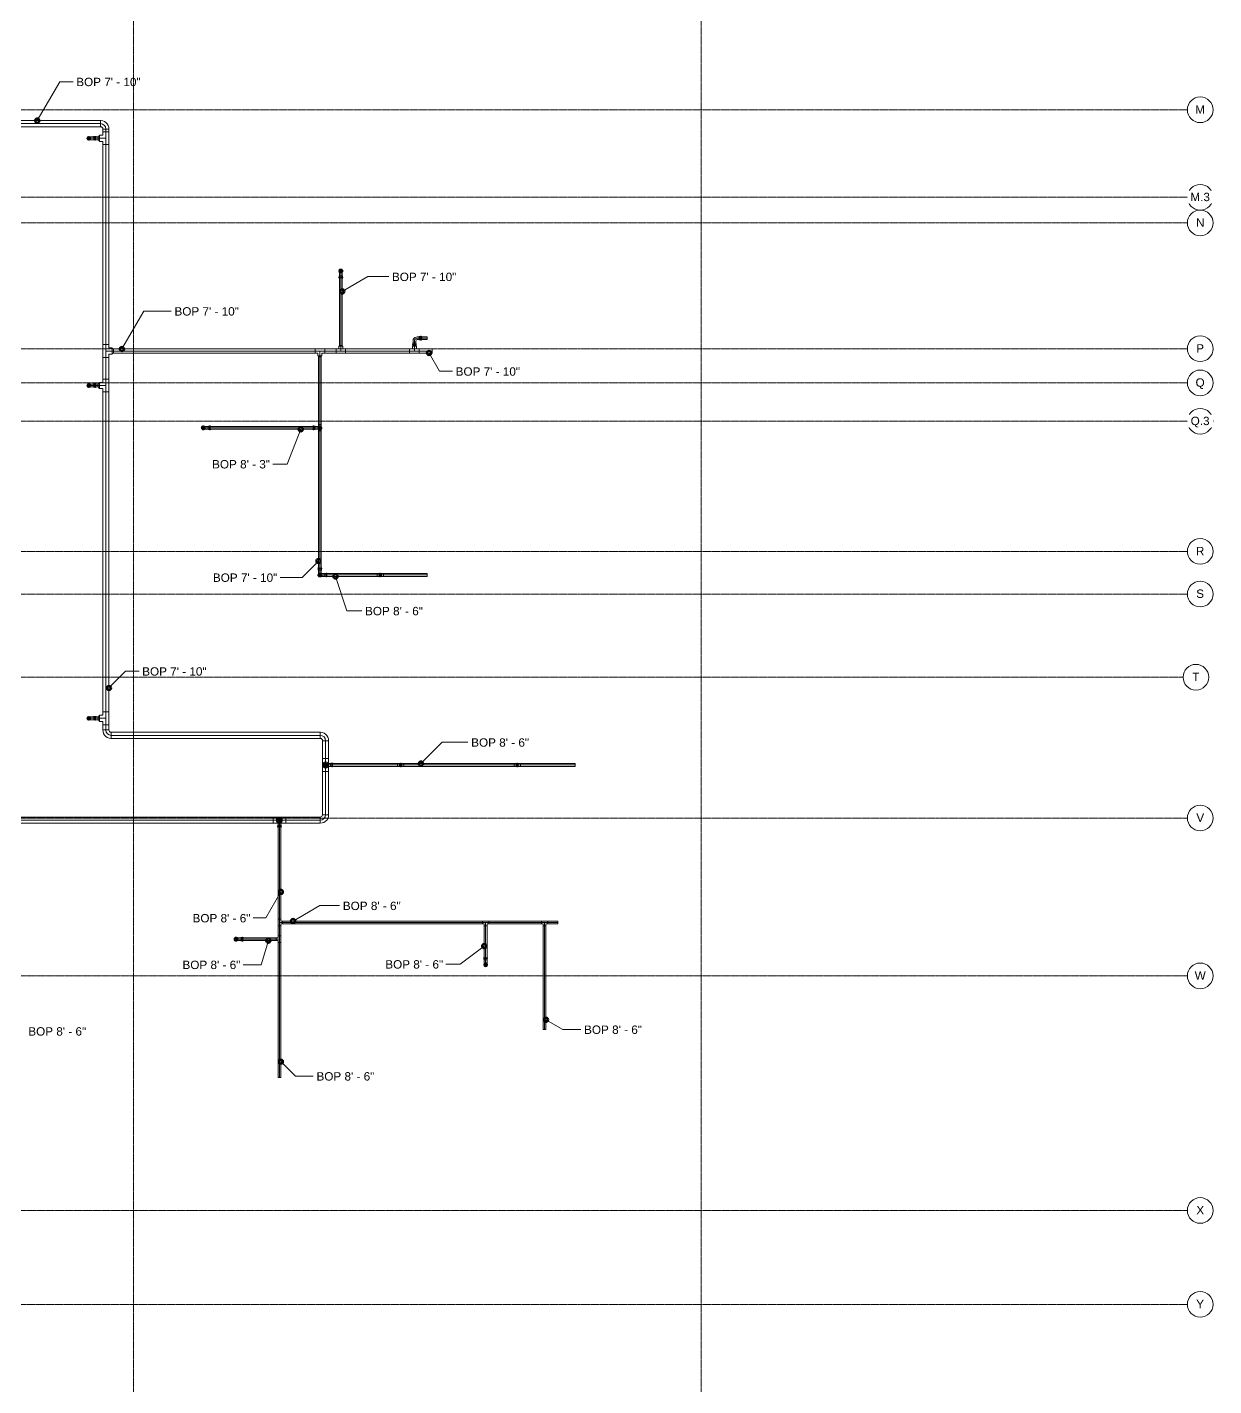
# Model space of a CAD drawing. Header units: inches. Extents: x -3679 to 241, y -496 to 1784.
# Drawn here: x -316 to 240, y 7 to 644 of the extents above; entities that cross this region are included whole.
import ezdxf

# ---------------------------------------------------------------- set-up
doc = ezdxf.new("R2010")
doc.units = ezdxf.units.IN
doc.header["$MEASUREMENT"] = 0
doc.linetypes.add('Grid Line', pattern=[0.875, 0.5, -0.125, 0.125, -0.125])
for name, color, linetype, lineweight in [('G-ANNO-DIMS', 251, 'Continuous', 9), ('P-PIPE', 1, 'Continuous', 9), ('P-PIPE-CNTR', 1, 'Continuous', 9), ('S-GRID', 8, 'Continuous', 9), ('S-GRID-IDEN', 8, 'Continuous', 13)]:
    doc.layers.add(name, color=color, linetype=linetype, lineweight=lineweight)
doc.styles.add('Arial', font='arial.ttf', dxfattribs={"height": 3.934132})

# ---------------------------------------------------------------- blocks, each defined once
blk = doc.blocks.new('Victaulic-VicPress316-Elbow 90-45deg Style P568_P571 - Standard-V1-FIFTH LEVEL')
at = {"layer": 'P-PIPE'}
for p, q in [((-2327.12, 161.86), (-2327.12, 161.86)), ((-2327.12, 161.86), (-2325.73, 161.86)), ((-2324.79, 162.52), (-2325.73, 162.52)), ((-2325.73, 161.86), (-2324.79, 161.86)), ((-2325.73, 161.21), (-2324.79, 161.21)), ((-2323.6, 162.52), (-2324.9, 162.52)), ((-2324.9, 161.86), (-2324.9, 161.86)), ((-2324.9, 161.86), (-2324.9, 161.86)), ((-2324.9, 161.21), (-2323.6, 161.21)), ((-2324.79, 162.52), (-2324.79, 161.86)), ((-2324.79, 161.86), (-2324.79, 162.52)), ((-2324.79, 161.86), (-2324.79, 161.21)), ((-2324.79, 161.21), (-2324.79, 161.86)), ((-2324.23, 162.63), (-2324.69, 162.63)), ((-2324.69, 161.1), (-2324.23, 161.1)), ((-2324.23, 161.86), (-2324.23, 161.86)), ((-2324.23, 161.86), (-2324.23, 161.86)), ((-2323.6, 162.63), (-2323.94, 162.63)), ((-2323.94, 161.86), (-2323.94, 161.86)), ((-2323.94, 161.86), (-2323.94, 161.86)), ((-2323.94, 161.1), (-2323.6, 161.1)), ((-2323.6, 161.86), (-2323.6, 161.86)), ((-2323.6, 161.86), (-2323.6, 161.86)), ((-2323.6, 161.86), (-2323.6, 161.86)), ((-2323.6, 161.86), (-2323.6, 161.86))]:
    blk.add_line(p, q, dxfattribs=at)
at = {"layer": 'P-PIPE', "flags": 128}
for points in [[(-2326.21, 161.86), (-2326.31, 162.26), (-2326.56, 162.58), (-2326.93, 162.76), (-2327.34, 162.75), (-2327.71, 162.56), (-2327.96, 162.24), (-2328.04, 161.86)], [(-2328.04, 161.86), (-2327.94, 161.47), (-2327.69, 161.15), (-2327.32, 160.97), (-2326.91, 160.98), (-2326.54, 161.17), (-2326.29, 161.49), (-2326.21, 161.86)], [(-2326.36, 161.86), (-2326.45, 162.23), (-2326.7, 162.51), (-2327.06, 162.63), (-2327.43, 162.57), (-2327.73, 162.34), (-2327.88, 162), (-2327.89, 161.86)], [(-2327.89, 161.86), (-2327.8, 161.5), (-2327.55, 161.22), (-2327.19, 161.1), (-2326.82, 161.16), (-2326.52, 161.39), (-2326.37, 161.73), (-2326.36, 161.86)], [(-2325.73, 162.52), (-2326.23, 162.52), (-2326.66, 162.52), (-2326.97, 162.52), (-2327.12, 162.52), (-2327.12, 162.52)], [(-2327.12, 161.21), (-2327.03, 161.21), (-2326.77, 161.21), (-2326.36, 161.21), (-2325.88, 161.21), (-2325.73, 161.21)], [(-2324.9, 162.52), (-2324.71, 162.63), (-2324.69, 162.63)], [(-2324.69, 161.1), (-2324.89, 161.19), (-2324.9, 161.21)], [(-2324.23, 162.63), (-2324.17, 162.75), (-2324.03, 162.76), (-2323.94, 162.65), (-2323.94, 162.63)], [(-2324.23, 162.63), (-2324.23, 162.54), (-2324.23, 162.29), (-2324.23, 161.93), (-2324.23, 161.86)], [(-2324.23, 161.86), (-2324.23, 162.23), (-2324.23, 162.51), (-2324.23, 162.63), (-2324.23, 162.63)], [(-2324.23, 161.1), (-2324.23, 161.19), (-2324.23, 161.44), (-2324.23, 161.8), (-2324.23, 161.86)], [(-2324.23, 161.86), (-2324.23, 161.5), (-2324.23, 161.22), (-2324.23, 161.1), (-2324.23, 161.1)], [(-2323.94, 161.1), (-2324.01, 160.98), (-2324.15, 160.97), (-2324.23, 161.08), (-2324.23, 161.1)], [(-2323.94, 162.63), (-2323.94, 162.54), (-2323.94, 162.29), (-2323.94, 161.93), (-2323.94, 161.86)], [(-2323.94, 161.86), (-2323.94, 162.23), (-2323.94, 162.51), (-2323.94, 162.63), (-2323.94, 162.63)], [(-2323.94, 161.1), (-2323.94, 161.19), (-2323.94, 161.44), (-2323.94, 161.8), (-2323.94, 161.86)], [(-2323.94, 161.86), (-2323.94, 161.5), (-2323.94, 161.22), (-2323.94, 161.1), (-2323.94, 161.1)]]:
    blk.add_lwpolyline(points, dxfattribs=at)
at = {"layer": 'P-PIPE'}
for radius, start, end in [(0.767, 0, 180), (0.767, 0, 180), (0.767, 0, 180), (0.767, 180, 360), (0.767, 180, 0), (0.767, 180, 0), (0.657, 360, 180), (0.657, 0, 180), (0.657, 90, 180), (0.658, 180, 0), (0.658, 180, 0), (0.657, 180, 270), (0.658, 0, 90), (0.658, 270, 0)]:
    blk.add_arc((-2327.12, 161.86), radius, start, end, dxfattribs=at)
blk = doc.blocks.new('Victaulic-VicPress316-Elbow 90-45deg Style P568_P571 - Standard-V2-FIFTH LEVEL')
at = {"layer": 'P-PIPE'}
for p, q in [((-1934.31, 162.63), (-1934.64, 162.63)), ((-1933.35, 162.52), (-1934.64, 162.52)), ((-1934.64, 161.86), (-1934.64, 161.86)), ((-1934.64, 161.86), (-1934.64, 161.86)), ((-1934.64, 161.86), (-1934.64, 161.86)), ((-1934.64, 161.86), (-1934.64, 161.86)), ((-1934.64, 161.21), (-1933.35, 161.21)), ((-1934.64, 161.1), (-1934.31, 161.1)), ((-1934.31, 161.86), (-1934.31, 161.86)), ((-1934.31, 161.86), (-1934.31, 161.86)), ((-1933.56, 162.63), (-1934.02, 162.63)), ((-1934.02, 161.86), (-1934.02, 161.86)), ((-1934.02, 161.86), (-1934.02, 161.86)), ((-1934.02, 161.1), (-1933.56, 161.1)), ((-1932.52, 162.52), (-1933.45, 162.52)), ((-1933.45, 162.52), (-1933.45, 161.86)), ((-1933.45, 161.86), (-1933.45, 162.52)), ((-1933.45, 161.86), (-1933.45, 161.21)), ((-1933.45, 161.21), (-1933.45, 161.86)), ((-1932.52, 161.86), (-1933.45, 161.86)), ((-1933.45, 161.21), (-1932.52, 161.21)), ((-1933.35, 161.86), (-1933.35, 161.86)), ((-1933.35, 161.86), (-1933.35, 161.86)), ((-1932.52, 161.86), (-1931.12, 161.86)), ((-1931.12, 161.86), (-1931.12, 161.86))]:
    blk.add_line(p, q, dxfattribs=at)
at = {"layer": 'P-PIPE', "flags": 128}
for points in [[(-1934.31, 162.63), (-1934.24, 162.75), (-1934.1, 162.76), (-1934.02, 162.65), (-1934.02, 162.63)], [(-1934.31, 162.63), (-1934.31, 162.54), (-1934.31, 162.29), (-1934.31, 161.93), (-1934.31, 161.86)], [(-1934.31, 161.86), (-1934.31, 162.23), (-1934.31, 162.51), (-1934.31, 162.63), (-1934.31, 162.63)], [(-1934.31, 161.1), (-1934.31, 161.19), (-1934.31, 161.44), (-1934.31, 161.8), (-1934.31, 161.86)], [(-1934.31, 161.86), (-1934.31, 161.5), (-1934.31, 161.22), (-1934.31, 161.1), (-1934.31, 161.1)], [(-1934.02, 161.1), (-1934.08, 160.98), (-1934.22, 160.97), (-1934.31, 161.08), (-1934.31, 161.1)], [(-1934.02, 162.63), (-1934.02, 162.54), (-1934.02, 162.29), (-1934.02, 161.93), (-1934.02, 161.86)], [(-1934.02, 161.86), (-1934.02, 162.23), (-1934.02, 162.51), (-1934.02, 162.63), (-1934.02, 162.63)], [(-1934.02, 161.1), (-1934.02, 161.19), (-1934.02, 161.44), (-1934.02, 161.8), (-1934.02, 161.86)], [(-1934.02, 161.86), (-1934.02, 161.5), (-1934.02, 161.22), (-1934.02, 161.1), (-1934.02, 161.1)], [(-1933.56, 162.63), (-1933.36, 162.54), (-1933.35, 162.52)], [(-1933.35, 161.21), (-1933.54, 161.1), (-1933.56, 161.1)], [(-1931.12, 162.52), (-1931.22, 162.52), (-1931.48, 162.52), (-1931.89, 162.52), (-1932.37, 162.52), (-1932.52, 162.52)], [(-1932.52, 161.21), (-1932.02, 161.21), (-1931.59, 161.21), (-1931.28, 161.21), (-1931.13, 161.21), (-1931.12, 161.21)], [(-1930.21, 161.86), (-1930.31, 162.26), (-1930.56, 162.58), (-1930.93, 162.76), (-1931.34, 162.75), (-1931.71, 162.56), (-1931.96, 162.24), (-1932.04, 161.86)], [(-1932.04, 161.86), (-1931.94, 161.47), (-1931.69, 161.15), (-1931.32, 160.97), (-1930.91, 160.98), (-1930.54, 161.17), (-1930.29, 161.49), (-1930.21, 161.86)], [(-1930.36, 161.86), (-1930.45, 162.23), (-1930.7, 162.51), (-1931.06, 162.63), (-1931.43, 162.57), (-1931.73, 162.34), (-1931.88, 162), (-1931.89, 161.86)], [(-1931.89, 161.86), (-1931.8, 161.5), (-1931.55, 161.22), (-1931.19, 161.1), (-1930.82, 161.16), (-1930.52, 161.39), (-1930.37, 161.73), (-1930.36, 161.86)]]:
    blk.add_lwpolyline(points, dxfattribs=at)
at = {"layer": 'P-PIPE'}
for radius, start, end in [(0.766, 0, 180), (0.766, 0, 180), (0.766, 0, 180), (0.766, 180, 0), (0.766, 180, 0), (0.766, 180, 0), (0.657, 0, 180), (0.657, 0, 180), (0.657, 90, 180), (0.658, 180, 0), (0.658, 180, 0), (0.657, 180, 270), (0.658, 0, 90), (0.658, 270, 0)]:
    blk.add_arc((-1931.12, 161.86), radius, start, end, dxfattribs=at)
blk = doc.blocks.new('Victaulic-VicPress316-Elbow 90-45deg Style P568_P571 - Standard-523083-FIFTH LEVEL')
at = {"layer": 'P-PIPE'}
for p, q in [((-3.18, 0.77), (-3.52, 0.77)), ((-3.52, 0.77), (-3.52, -0.77)), ((-3.52, -0.77), (-3.52, 0.77)), ((-2.22, 0.66), (-3.52, 0.66)), ((-3.52, -0.66), (-3.52, 0.66)), ((-3.52, 0.66), (-3.52, -0.66)), ((-3.18, -0.77), (-3.18, 0.77)), ((-3.18, 0.77), (-3.18, -0.77)), ((-2.44, 0.77), (-2.89, 0.77)), ((-2.89, -0.77), (-2.89, 0.77)), ((-2.89, 0.77), (-2.89, -0.77)), ((-1.39, 0.66), (-2.33, 0.66)), ((-2.33, 0), (-2.33, 0.66)), ((-2.33, 0.66), (-2.33, 0)), ((-2.22, -0.66), (-2.22, 0.66)), ((-2.22, 0.66), (-2.22, -0.66)), ((-0.77, 3.52), (-0.77, 3.18)), ((0.77, 3.52), (-0.77, 3.52)), ((-0.77, 3.52), (0.77, 3.52)), ((-0.77, 3.18), (0.77, 3.18)), ((0.77, 3.18), (-0.77, 3.18)), ((-0.77, 2.89), (-0.77, 2.44)), ((-0.77, 2.89), (0.77, 2.89)), ((0.77, 2.89), (-0.77, 2.89)), ((-0.66, 3.52), (-0.66, 2.22)), ((-0.66, 3.52), (0.66, 3.52)), ((0.66, 3.52), (-0.66, 3.52)), ((-0.66, 2.33), (-0.66, 1.39)), ((0, 2.33), (-0.66, 2.33)), ((-0.66, 2.33), (0, 2.33)), ((-0.66, 2.22), (0.66, 2.22)), ((0.66, 2.22), (-0.66, 2.22)), ((0, 2.33), (0.66, 2.33)), ((0.66, 2.33), (0, 2.33)), ((0, 1.39), (0, 2.33)), ((0.66, 2.22), (0.66, 3.52)), ((0.66, 1.39), (0.66, 2.33)), ((0.77, 3.18), (0.77, 3.52)), ((0.77, 2.44), (0.77, 2.89)), ((-3.52, -0.66), (-2.22, -0.66)), ((-3.52, -0.77), (-3.18, -0.77)), ((-2.89, -0.77), (-2.44, -0.77)), ((-2.33, 0), (-2.33, -0.66)), ((-2.33, -0.66), (-2.33, 0)), ((-1.39, 0), (-2.33, 0)), ((-2.33, -0.66), (-1.39, -0.66))]:
    blk.add_line(p, q, dxfattribs=at)
at = {"layer": 'P-PIPE', "flags": 128}
for points in [[(-3.18, 0.77), (-3.11, 0.89), (-2.98, 0.9), (-2.89, 0.79), (-2.89, 0.77)], [(-3.18, 0.77), (-3.18, 0.67), (-3.18, 0.42), (-3.18, 0.07), (-3.18, -0.3), (-3.18, -0.6), (-3.18, -0.75), (-3.18, -0.77)], [(-3.18, -0.77), (-3.18, -0.67), (-3.18, -0.42), (-3.18, -0.07), (-3.18, 0.3), (-3.18, 0.6), (-3.18, 0.75), (-3.18, 0.77)], [(-2.89, -0.77), (-2.89, -0.67), (-2.89, -0.42), (-2.89, -0.07), (-2.89, 0.3), (-2.89, 0.6), (-2.89, 0.75), (-2.89, 0.77)], [(-2.89, 0.77), (-2.89, 0.67), (-2.89, 0.42), (-2.89, 0.07), (-2.89, -0.3), (-2.89, -0.6), (-2.89, -0.75), (-2.89, -0.77)], [(-2.44, 0.77), (-2.24, 0.68), (-2.22, 0.66)], [(-0.66, 1.39), (-0.75, 1.04), (-1, 0.77), (-1.35, 0.66), (-1.39, 0.66)], [(-1.39, -0.66), (-0.78, -0.56), (-0.23, -0.29), (0.22, 0.13), (0.53, 0.67), (0.65, 1.27), (0.66, 1.39)], [(-0.77, 2.89), (-0.89, 2.96), (-0.9, 3.1), (-0.79, 3.18), (-0.77, 3.18)], [(0.77, 3.18), (0.67, 3.18), (0.42, 3.18), (0.07, 3.18), (-0.3, 3.18), (-0.6, 3.18), (-0.75, 3.18), (-0.77, 3.18)], [(-0.77, 3.18), (-0.67, 3.18), (-0.42, 3.18), (-0.07, 3.18), (0.3, 3.18), (0.6, 3.18), (0.75, 3.18), (0.77, 3.18)], [(-0.77, 2.89), (-0.67, 2.89), (-0.42, 2.89), (-0.07, 2.89), (0.3, 2.89), (0.6, 2.89), (0.75, 2.89), (0.77, 2.89)], [(0.77, 2.89), (0.67, 2.89), (0.42, 2.89), (0.07, 2.89), (-0.3, 2.89), (-0.6, 2.89), (-0.75, 2.89), (-0.77, 2.89)], [(-0.66, 2.22), (-0.77, 2.41), (-0.77, 2.44)], [(0.77, 2.44), (0.68, 2.24), (0.66, 2.22)], [(0.77, 3.18), (0.89, 3.11), (0.9, 2.98), (0.79, 2.89), (0.77, 2.89)], [(-2.89, -0.77), (-2.96, -0.89), (-3.1, -0.9), (-3.18, -0.79), (-3.18, -0.77)], [(-2.22, -0.66), (-2.41, -0.77), (-2.44, -0.77)]]:
    blk.add_lwpolyline(points, dxfattribs=at)
at = {"layer": 'P-PIPE'}
blk.add_arc((-1.39, 1.39), 1.39, 270, 0, dxfattribs=at)
blk = doc.blocks.new('Elbow - Welded - Generic - Standard-1127339-FIFTH LEVEL')
at = {"layer": 'P-PIPE'}
for p, q in [((-2.52, -1.44), (-2.52, 1.44)), ((-2.52, 1.44), (-2.52, -1.44)), ((1.44, 2.52), (-1.44, 2.52)), ((-1.44, 2.52), (1.44, 2.52))]:
    blk.add_line(p, q, dxfattribs=at)
at = {"layer": 'P-PIPE', "flags": 128}
for points in [[(-1.44, 2.52), (-1.53, 2.08), (-1.79, 1.72), (-2.18, 1.49), (-2.52, 1.44)], [(-2.52, -1.44), (-1.67, -1.34), (-0.85, -1.07), (-0.12, -0.62), (0.51, -0.03), (0.99, 0.68), (1.3, 1.48), (1.43, 2.33), (1.44, 2.52)]]:
    blk.add_lwpolyline(points, dxfattribs=at)
blk = doc.blocks.new('Transition - Generic - Plumbing-CW-1127470-FIFTH LEVEL')
at = {"layer": 'P-PIPE'}
for radius, start, end in [(1.31, 90, 270), (0.563, 90, 270), (1.31, 270, 90), (0.562, 270, 90)]:
    blk.add_arc((-1810.95, 461.74), radius, start, end, dxfattribs=at)
blk = doc.blocks.new('Grid - 3_16_-139788-FIFTH LEVEL')
at = {"layer": 'S-GRID-IDEN'}
blk.add_circle((0, 0), 0.188, dxfattribs=at)

msp = doc.modelspace()

# ---------------------------------------------------------------- linework, layer by layer
at = {"layer": 'G-ANNO-DIMS'}
for p, q in [((-311.17, 599.96), (-300.66, 618.16)), ((-300.66, 618.16), (-294.39, 618.16)), ((-168.21, 519.83), (-156.15, 526.79)), ((-156.15, 526.79), (-146.39, 526.79)), ((-271.46, 492.88), (-261.23, 510.6)), ((-261.23, 510.6), (-248.34, 510.6)), ((-127.5, 490.98), (-122.55, 482.41)), ((-122.55, 482.41), (-116.53, 482.41)), ((-187.64, 455.27), (-193.95, 438.94)), ((-193.95, 438.94), (-200.78, 438.94)), ((-179.32, 393.48), (-187.03, 385.77)), ((-187.03, 385.77), (-197.37, 385.77)), ((-171.35, 386.27), (-166.1, 370.1)), ((-166.1, 370.1), (-159, 370.1)), ((-277.56, 333.96), (-269.73, 341.8)), ((-269.73, 341.8), (-263.47, 341.8)), ((-131.31, 298.52), (-121.34, 308.49)), ((-121.34, 308.49), (-109.24, 308.49)), ((-196.97, 238.35), (-204.03, 226.13)), ((-191.22, 224.67), (-178.69, 231.91)), ((-178.69, 231.91), (-169.41, 231.91)), ((-204.03, 226.13), (-209.95, 226.13)), ((-202.84, 215.55), (-206.25, 204.24)), ((-101.63, 212.93), (-112.97, 204.48)), ((-206.25, 204.24), (-214.66, 204.24)), ((-112.97, 204.48), (-119.6, 204.48)), ((-72.68, 178.43), (-64.74, 173.85)), ((-64.74, 173.85), (-56.31, 173.85)), ((-196.97, 158.78), (-190.16, 151.97)), ((-190.16, 151.97), (-181.77, 151.97))]:
    msp.add_line(p, q, dxfattribs=at)
at = {"layer": 'G-ANNO-DIMS', "lineweight": 50}
for centre in [(-311.17, 599.96), (-168.21, 519.83), (-271.46, 492.88), (-127.5, 490.98), (-187.64, 455.27), (-179.32, 393.48), (-171.35, 386.27), (-277.56, 333.96), (-131.31, 298.52), (-196.97, 238.35), (-191.22, 224.67), (-202.84, 215.55), (-101.63, 212.93), (-72.68, 178.43), (-196.97, 158.78)]:
    msp.add_circle(centre, 1, dxfattribs=at)
at = {"layer": 'P-PIPE'}
for p, q in [((-281.52, 599.96), (-330.48, 599.96)), ((-281.52, 599.96), (-281.52, 597.09)), ((-330.48, 597.09), (-281.52, 597.09)), ((-281.99, 592.97), (-282.65, 592.22)), ((-280.44, 593.1), (-281.99, 593.1)), ((-281.99, 590.22), (-281.99, 593.1)), ((-281.99, 593.1), (-281.99, 590.22)), ((-280.44, 596), (-280.44, 594.65)), ((-280.44, 596), (-277.56, 596)), ((-280.44, 594.65), (-280.44, 593.1)), ((-280.44, 594.65), (-277.56, 594.65)), ((-277.56, 594.65), (-280.44, 594.65)), ((-280.44, 594.65), (-277.56, 594.65)), ((-277.56, 594.65), (-277.56, 596)), ((-277.56, 588.67), (-277.56, 594.65)), ((-282.65, 592.32), (-284.67, 592.32)), ((-284.67, 591), (-284.67, 592.32)), ((-284.67, 591), (-282.65, 591)), ((-282.65, 591), (-282.65, 592.32)), ((-282.65, 591.1), (-281.99, 590.35)), ((-281.99, 590.22), (-280.44, 590.22)), ((-280.44, 590.22), (-280.44, 588.67)), ((-280.44, 588.67), (-280.44, 494.92)), ((-280.44, 588.67), (-277.56, 588.67)), ((-280.44, 588.67), (-277.56, 588.67)), ((-277.56, 588.67), (-280.44, 588.67)), ((-277.56, 494.92), (-277.56, 588.67)), ((-169.52, 527.1), (-169.52, 494.58)), ((-168.21, 527.1), (-169.52, 527.1)), ((-168.21, 494.58), (-168.21, 527.1)), ((-128.36, 498.58), (-132.03, 498.58)), ((-132.03, 497.27), (-132.03, 498.58)), ((-132.03, 497.27), (-128.36, 497.27)), ((-128.36, 497.27), (-128.36, 498.58)), ((-280.44, 494.92), (-280.44, 488.93)), ((-277.56, 494.92), (-280.44, 494.92)), ((-280.44, 494.92), (-277.56, 494.92)), ((-280.44, 494.92), (-277.56, 494.92)), ((-277.56, 493.36), (-277.56, 494.92)), ((-276.01, 493.36), (-277.56, 493.36)), ((-277.56, 488.93), (-277.56, 490.49)), ((-277.56, 490.49), (-276.01, 490.49)), ((-276.01, 490.49), (-276.01, 493.36)), ((-276.01, 493.36), (-276.01, 490.49)), ((-275.35, 492.74), (-276.01, 493.24)), ((-276.01, 490.61), (-275.35, 491.11)), ((-180.91, 492.88), (-275.35, 492.88)), ((-275.35, 492.88), (-275.35, 490.98)), ((-275.35, 490.98), (-180.91, 490.98)), ((-180.91, 492.88), (-180.91, 490.98)), ((-176.42, 492.88), (-180.91, 492.88)), ((-180.91, 490.97), (-180.91, 492.88)), ((-180.91, 492.88), (-180.91, 490.97)), ((-180.91, 490.97), (-179.62, 490.97)), ((-179.62, 490.97), (-179.62, 489.68)), ((-177.72, 490.97), (-176.42, 490.97)), ((-177.72, 489.68), (-177.72, 490.97)), ((-176.42, 490.97), (-176.42, 492.88)), ((-176.42, 492.88), (-176.42, 490.97)), ((-171.11, 492.88), (-176.42, 492.88)), ((-176.42, 492.88), (-176.42, 490.98)), ((-176.42, 490.98), (-171.11, 490.98)), ((-169.82, 492.88), (-171.11, 492.88)), ((-171.11, 492.88), (-171.11, 490.97)), ((-171.11, 490.97), (-171.11, 492.88)), ((-171.11, 492.88), (-171.11, 490.98)), ((-171.11, 490.97), (-166.62, 490.97)), ((-169.82, 494.17), (-169.82, 492.88)), ((-169.82, 494.17), (-167.91, 494.17)), ((-167.91, 494.17), (-169.82, 494.17)), ((-169.43, 494.58), (-169.68, 494.17)), ((-168.21, 494.58), (-169.52, 494.58)), ((-168.05, 494.17), (-168.3, 494.58)), ((-167.91, 492.88), (-167.91, 494.17)), ((-166.62, 492.88), (-167.91, 492.88)), ((-166.62, 492.88), (-166.62, 490.97)), ((-166.62, 490.97), (-166.62, 492.88)), ((-136.61, 492.88), (-166.62, 492.88)), ((-166.62, 492.88), (-166.62, 490.98)), ((-166.62, 490.98), (-136.61, 490.98)), ((-135.32, 492.88), (-136.61, 492.88)), ((-136.61, 492.88), (-136.61, 490.97)), ((-136.61, 490.97), (-136.61, 492.88)), ((-136.61, 492.88), (-136.61, 490.98)), ((-136.61, 490.97), (-132.12, 490.97)), ((-135.32, 494.17), (-135.32, 492.88)), ((-135.32, 494.17), (-133.41, 494.17)), ((-133.41, 494.17), (-135.32, 494.17)), ((-134.93, 494.58), (-135.18, 494.17)), ((-135.02, 495.6), (-135.02, 494.58)), ((-135.02, 495.6), (-133.71, 495.6)), ((-135.02, 494.58), (-133.71, 494.58)), ((-133.55, 494.17), (-133.8, 494.58)), ((-133.71, 494.58), (-133.71, 495.6)), ((-133.41, 492.88), (-133.41, 494.17)), ((-132.12, 492.88), (-133.41, 492.88)), ((-132.12, 492.88), (-132.12, 490.97)), ((-132.12, 490.97), (-132.12, 492.88)), ((-126, 492.88), (-132.12, 492.88)), ((-132.12, 492.88), (-132.12, 490.98)), ((-132.12, 490.98), (-126, 490.98)), ((-126, 492.88), (-126, 490.98)), ((-277.56, 488.93), (-280.44, 488.93)), ((-280.44, 488.93), (-277.56, 488.93)), ((-280.44, 488.93), (-280.44, 478.73)), ((-280.44, 488.93), (-277.56, 488.93)), ((-277.56, 478.73), (-277.56, 488.93)), ((-179.62, 489.68), (-177.72, 489.68)), ((-177.72, 489.68), (-179.62, 489.68)), ((-179.48, 489.68), (-179.23, 489.27)), ((-179.32, 489.27), (-179.32, 457.42)), ((-179.32, 489.27), (-178.01, 489.27)), ((-178.1, 489.27), (-177.85, 489.68)), ((-178.01, 457.42), (-178.01, 489.27)), ((-280.44, 478.73), (-280.44, 477.18)), ((-280.44, 478.73), (-277.56, 478.73)), ((-277.56, 478.73), (-280.44, 478.73)), ((-280.44, 478.73), (-277.56, 478.73)), ((-277.56, 472.75), (-277.56, 478.73)), ((-282.65, 476.4), (-284.67, 476.4)), ((-284.67, 475.09), (-284.67, 476.4)), ((-284.67, 475.09), (-282.65, 475.09)), ((-281.99, 477.06), (-282.65, 476.31)), ((-282.65, 475.09), (-282.65, 476.4)), ((-282.65, 475.18), (-281.99, 474.43)), ((-280.44, 477.18), (-281.99, 477.18)), ((-281.99, 474.31), (-281.99, 477.18)), ((-281.99, 477.18), (-281.99, 474.31)), ((-281.99, 474.31), (-280.44, 474.31)), ((-280.44, 474.31), (-280.44, 472.75)), ((-280.44, 472.75), (-280.44, 322.73)), ((-280.44, 472.75), (-277.56, 472.75)), ((-280.44, 472.75), (-277.56, 472.75)), ((-277.56, 472.75), (-280.44, 472.75)), ((-277.56, 322.73), (-277.56, 472.75)), ((-181, 456.58), (-231.03, 456.58)), ((-231.03, 455.27), (-231.03, 456.58)), ((-231.03, 455.27), (-181, 455.27)), ((-181, 455.27), (-181, 456.58)), ((-179.32, 457.42), (-179.32, 454.43)), ((-179.32, 457.42), (-178.01, 457.42)), ((-179.32, 454.43), (-179.32, 389.26)), ((-179.32, 454.43), (-178.01, 454.43)), ((-178.01, 454.43), (-178.01, 457.42)), ((-178.01, 389.26), (-178.01, 454.43)), ((-179.32, 389.26), (-178.01, 389.26)), ((-151.86, 387.58), (-176.34, 387.58)), ((-176.34, 386.27), (-176.34, 387.58)), ((-176.34, 386.27), (-151.86, 386.27)), ((-148.87, 387.58), (-151.86, 387.58)), ((-151.86, 386.27), (-151.86, 387.58)), ((-151.86, 386.27), (-148.87, 386.27)), ((-128.36, 387.58), (-148.87, 387.58)), ((-148.87, 386.27), (-148.87, 387.58)), ((-148.87, 386.27), (-128.36, 386.27)), ((-128.36, 386.27), (-128.36, 387.58)), ((-282.65, 320.4), (-284.67, 320.4)), ((-284.67, 319.09), (-284.67, 320.4)), ((-284.67, 319.09), (-282.65, 319.09)), ((-281.99, 321.06), (-282.65, 320.31)), ((-282.65, 319.09), (-282.65, 320.4)), ((-282.65, 319.18), (-281.99, 318.43)), ((-280.44, 321.18), (-281.99, 321.18)), ((-281.99, 318.31), (-281.99, 321.18)), ((-281.99, 321.18), (-281.99, 318.31)), ((-280.44, 322.73), (-280.44, 321.18)), ((-280.44, 322.73), (-277.56, 322.73)), ((-277.56, 322.73), (-280.44, 322.73)), ((-280.44, 322.73), (-277.56, 322.73)), ((-277.56, 316.75), (-277.56, 322.73)), ((-281.99, 318.31), (-280.44, 318.31)), ((-280.44, 318.31), (-280.44, 316.75)), ((-280.44, 316.75), (-280.44, 314.27)), ((-280.44, 316.75), (-277.56, 316.75)), ((-280.44, 316.75), (-277.56, 316.75)), ((-277.56, 316.75), (-280.44, 316.75)), ((-280.44, 314.27), (-277.56, 314.27)), ((-277.56, 314.27), (-277.56, 316.75)), ((-178.52, 313.19), (-276.48, 313.19)), ((-276.48, 310.31), (-276.48, 313.19)), ((-178.52, 310.31), (-178.52, 313.19)), ((-276.48, 310.31), (-178.52, 310.31)), ((-177.44, 309.23), (-177.44, 300.85)), ((-177.44, 309.23), (-174.56, 309.23)), ((-174.56, 300.85), (-174.56, 309.23)), ((-177.44, 300.85), (-177.44, 294.87)), ((-177.44, 300.85), (-174.56, 300.85)), ((-174.56, 294.87), (-174.56, 300.85)), ((-177.44, 294.87), (-177.44, 274.52)), ((-177.44, 294.87), (-174.56, 294.87)), ((-174.56, 274.52), (-174.56, 294.87)), ((-142.28, 298.52), (-173.67, 298.52)), ((-173.67, 298.52), (-173.67, 297.2)), ((-173.67, 297.2), (-142.28, 297.2)), ((-139.28, 298.52), (-142.28, 298.52)), ((-142.28, 298.52), (-142.28, 297.2)), ((-142.28, 297.2), (-139.28, 297.2)), ((-87.65, 298.52), (-139.28, 298.52)), ((-139.28, 297.2), (-139.28, 298.52)), ((-139.28, 297.2), (-87.65, 297.2)), ((-84.66, 298.52), (-87.65, 298.52)), ((-87.65, 297.2), (-87.65, 298.52)), ((-87.65, 297.2), (-84.66, 297.2)), ((-59, 298.52), (-84.66, 298.52)), ((-84.66, 297.2), (-84.66, 298.52)), ((-84.66, 297.2), (-59, 297.2)), ((-59, 297.2), (-59, 298.52)), ((-177.44, 274.52), (-174.56, 274.52)), ((-200.62, 273.44), (-500.31, 273.44)), ((-500.31, 270.56), (-200.62, 270.56)), ((-194.64, 273.44), (-200.62, 273.44)), ((-200.62, 270.56), (-200.62, 273.44)), ((-200.62, 270.56), (-194.64, 270.56)), ((-198.29, 269.67), (-198.29, 225.51)), ((-196.97, 269.67), (-198.29, 269.67)), ((-196.97, 225.51), (-196.97, 269.67)), ((-178.52, 273.44), (-194.64, 273.44)), ((-194.64, 270.56), (-194.64, 273.44)), ((-194.64, 270.56), (-178.52, 270.56)), ((-178.52, 270.56), (-178.52, 273.44)), ((-198.29, 225.51), (-198.29, 222.52)), ((-196.97, 225.51), (-198.29, 225.51)), ((-198.29, 225.51), (-196.97, 225.51)), ((-196.97, 225.51), (-198.29, 225.51)), ((-196.97, 224.67), (-196.97, 225.51)), ((-196.13, 224.67), (-196.97, 224.67)), ((-196.97, 222.52), (-196.97, 223.36)), ((-196.97, 223.36), (-196.13, 223.36)), ((-196.13, 223.36), (-196.13, 224.67)), ((-196.13, 224.67), (-196.13, 223.36)), ((-102.47, 224.67), (-196.13, 224.67)), ((-196.13, 223.36), (-196.13, 224.67)), ((-196.13, 223.36), (-102.47, 223.36)), ((-99.48, 224.67), (-102.47, 224.67)), ((-102.47, 223.36), (-102.47, 224.67)), ((-102.47, 224.67), (-102.47, 223.36)), ((-102.47, 223.36), (-102.47, 224.67)), ((-102.47, 223.36), (-101.63, 223.36)), ((-101.63, 223.36), (-101.63, 222.52)), ((-100.32, 223.36), (-99.48, 223.36)), ((-100.32, 222.52), (-100.32, 223.36)), ((-74.83, 224.67), (-99.48, 224.67)), ((-99.48, 223.36), (-99.48, 224.67)), ((-99.48, 223.36), (-99.48, 224.67)), ((-99.48, 224.67), (-99.48, 223.36)), ((-99.48, 223.36), (-74.83, 223.36)), ((-71.84, 224.67), (-74.83, 224.67)), ((-74.83, 223.36), (-74.83, 224.67)), ((-74.83, 224.67), (-74.83, 223.36)), ((-74.83, 223.36), (-74.83, 224.67)), ((-74.83, 223.36), (-73.99, 223.36)), ((-73.99, 223.36), (-73.99, 222.52)), ((-72.68, 223.36), (-71.84, 223.36)), ((-72.68, 222.52), (-72.68, 223.36)), ((-67.15, 224.67), (-71.84, 224.67)), ((-71.84, 223.36), (-71.84, 224.67)), ((-71.84, 223.36), (-71.84, 224.67)), ((-71.84, 224.67), (-71.84, 223.36)), ((-71.84, 223.36), (-67.15, 223.36)), ((-67.15, 223.36), (-67.15, 224.67)), ((-199.13, 216.87), (-215.64, 216.87)), ((-215.64, 215.55), (-215.64, 216.87)), ((-199.13, 215.55), (-199.13, 216.87)), ((-198.29, 216.87), (-199.13, 216.87)), ((-199.13, 215.55), (-199.13, 216.87)), ((-199.13, 216.87), (-199.13, 215.55)), ((-196.97, 222.52), (-198.29, 222.52)), ((-198.29, 222.52), (-196.97, 222.52)), ((-198.29, 222.52), (-198.29, 217.71)), ((-198.29, 222.52), (-196.97, 222.52)), ((-198.29, 217.71), (-198.29, 216.87)), ((-198.29, 217.71), (-196.97, 217.71)), ((-196.97, 217.71), (-198.29, 217.71)), ((-198.29, 217.71), (-196.97, 217.71)), ((-196.97, 217.71), (-196.97, 222.52)), ((-196.97, 214.71), (-196.97, 217.71)), ((-101.63, 222.52), (-101.63, 206.54)), ((-101.63, 222.52), (-100.32, 222.52)), ((-100.32, 222.52), (-101.63, 222.52)), ((-101.63, 222.52), (-100.32, 222.52)), ((-100.32, 206.54), (-100.32, 222.52)), ((-73.99, 222.52), (-73.99, 173.8)), ((-73.99, 222.52), (-72.68, 222.52)), ((-72.68, 222.52), (-73.99, 222.52)), ((-73.99, 222.52), (-72.68, 222.52)), ((-72.68, 173.8), (-72.68, 222.52)), ((-215.64, 215.55), (-199.13, 215.55)), ((-199.13, 215.55), (-198.29, 215.55)), ((-198.29, 215.55), (-198.29, 214.71)), ((-198.29, 214.71), (-198.29, 151.36)), ((-198.29, 214.71), (-196.97, 214.71)), ((-198.29, 214.71), (-196.97, 214.71)), ((-196.97, 214.71), (-198.29, 214.71)), ((-196.97, 151.36), (-196.97, 214.71)), ((-101.63, 206.54), (-100.32, 206.54)), ((-73.99, 173.8), (-72.68, 173.8)), ((-198.29, 151.36), (-196.97, 151.36))]:
    msp.add_line(p, q, dxfattribs=at)
for centre, radius, start, end in [((-287, 591.66), 0.658, 0, 180), ((-287, 591.66), 0.657, 180, 0), ((-287, 591.33), 0.329, 90, 270), ((-287, 591.99), 0.329, 270, 90), ((-168.86, 529.43), 0.657, 0, 180), ((-168.86, 529.43), 0.657, 180, 0), ((-168.86, 529.1), 0.329, 90, 270), ((-168.86, 529.75), 0.329, 270, 90), ((-287, 475.74), 0.658, 0, 180), ((-287, 475.74), 0.657, 180, 0), ((-287, 475.41), 0.329, 90, 270), ((-287, 476.07), 0.329, 270, 90), ((-233.36, 455.93), 0.657, 0, 180), ((-233.36, 455.93), 0.657, 180, 0), ((-233.36, 455.6), 0.329, 90, 270), ((-233.36, 456.25), 0.329, 270, 90), ((-178.67, 455.93), 0.657, 0, 180), ((-178.67, 455.93), 0.657, 90, 270), ((-178.67, 455.93), 0.657, 180, 0), ((-178.67, 455.6), 0.329, 90, 270), ((-178.67, 456.25), 0.329, 270, 90), ((-178.67, 455.93), 0.657, 270, 90), ((-178.67, 386.93), 0.657, 0, 180), ((-178.67, 386.93), 0.657, 180, 0), ((-178.67, 386.6), 0.329, 90, 270), ((-178.67, 387.25), 0.329, 270, 90), ((-150.36, 386.93), 0.657, 0, 180), ((-150.36, 386.93), 0.657, 0, 180), ((-150.36, 386.93), 0.657, 180, 0), ((-150.36, 386.93), 0.657, 180, 0), ((-150.36, 386.6), 0.329, 90, 270), ((-150.36, 387.25), 0.329, 270, 90), ((-287, 319.74), 0.658, 0, 180), ((-287, 319.74), 0.657, 180, 0), ((-287, 319.41), 0.329, 90, 270), ((-287, 320.07), 0.329, 270, 90), ((-176, 297.86), 1.44, 90, 270), ((-176, 297.86), 0.657, 0, 180), ((-176, 297.86), 0.657, 180, 0), ((-176, 297.53), 0.329, 90, 270), ((-176, 297.86), 1.44, 270, 90), ((-176, 298.19), 0.329, 270, 90), ((-140.78, 297.86), 0.657, 0, 180), ((-140.78, 297.86), 0.657, 0, 180), ((-140.78, 297.86), 0.657, 180, 0), ((-140.78, 297.86), 0.657, 180, 0), ((-140.78, 297.53), 0.329, 90, 270), ((-140.78, 298.19), 0.329, 270, 90), ((-86.15, 297.86), 0.657, 0, 180), ((-86.15, 297.86), 0.657, 0, 180), ((-86.15, 297.86), 0.657, 180, 0), ((-86.15, 297.86), 0.657, 180, 0), ((-86.15, 297.53), 0.329, 90, 270), ((-86.15, 298.19), 0.329, 270, 90), ((-197.63, 272), 1.44, 0, 180), ((-197.63, 272), 1.44, 180, 0), ((-197.63, 272), 0.657, 0, 180), ((-197.63, 272), 0.657, 180, 0), ((-197.63, 271.67), 0.329, 90, 270), ((-197.63, 272.33), 0.329, 270, 90), ((-217.97, 216.21), 0.657, 0, 180), ((-217.97, 216.54), 0.329, 270, 90), ((-217.97, 216.21), 0.657, 180, 0), ((-217.97, 215.88), 0.329, 90, 270), ((-100.97, 204.21), 0.657, 0, 180), ((-100.97, 204.21), 0.657, 180, 0), ((-100.97, 203.88), 0.329, 90, 270), ((-100.97, 204.54), 0.329, 270, 90)]:
    msp.add_arc(centre, radius, start, end, dxfattribs=at)
at = {"layer": 'P-PIPE-CNTR'}
for p, q in [((-281.52, 598.52), (-330.48, 598.52)), ((-281.52, 598.52), (-330.48, 598.52)), ((-287, 590.66), (-287, 592.66)), ((-279, 596), (-279, 594.65)), ((-279, 596), (-279, 594.65)), ((-279, 588.67), (-279, 594.65)), ((-288, 591.66), (-286, 591.66)), ((-287, 591.66), (-285.61, 591.66)), ((-285.61, 591.66), (-284.67, 591.66)), ((-285.61, 591.66), (-283.48, 591.66)), ((-284.67, 591.66), (-282.65, 591.66)), ((-284.67, 591.66), (-282.65, 591.66)), ((-281.99, 591.66), (-282.65, 591.66)), ((-281.99, 591.66), (-279, 591.66)), ((-279, 588.67), (-279, 494.92)), ((-279, 588.67), (-279, 494.92)), ((-169.86, 529.43), (-167.86, 529.43)), ((-168.86, 528.43), (-168.86, 530.43)), ((-168.86, 528.03), (-168.86, 529.43)), ((-168.86, 527.1), (-168.86, 528.03)), ((-168.86, 494.58), (-168.86, 527.1)), ((-168.86, 494.58), (-168.86, 527.1)), ((-132.03, 497.93), (-132.97, 497.93)), ((-132.03, 497.93), (-128.36, 497.93)), ((-132.03, 497.93), (-128.36, 497.93)), ((-279, 488.93), (-279, 494.92)), ((-276.01, 491.93), (-279, 491.93)), ((-276.01, 491.93), (-275.35, 491.93)), ((-180.91, 491.93), (-275.35, 491.93)), ((-180.91, 491.93), (-275.35, 491.93)), ((-180.91, 491.93), (-176.42, 491.93)), ((-178.67, 489.68), (-178.67, 491.93)), ((-171.11, 491.93), (-176.42, 491.93)), ((-171.11, 491.93), (-176.42, 491.93)), ((-171.11, 491.93), (-166.62, 491.93)), ((-168.86, 494.17), (-168.86, 494.58)), ((-168.86, 494.17), (-168.86, 491.93)), ((-136.61, 491.93), (-166.62, 491.93)), ((-136.61, 491.93), (-166.62, 491.93)), ((-136.61, 491.93), (-132.12, 491.93)), ((-134.36, 496.53), (-134.36, 495.6)), ((-134.36, 496.53), (-134.36, 494.41)), ((-134.36, 495.6), (-134.36, 494.58)), ((-134.36, 495.6), (-134.36, 494.58)), ((-134.36, 494.17), (-134.36, 494.58)), ((-134.36, 494.17), (-134.36, 491.93)), ((-126, 491.93), (-132.12, 491.93)), ((-126, 491.93), (-132.12, 491.93)), ((-279, 488.93), (-279, 478.73)), ((-279, 488.93), (-279, 478.73)), ((-178.67, 489.68), (-178.67, 489.27)), ((-178.67, 489.27), (-178.67, 457.42)), ((-178.67, 489.27), (-178.67, 457.42)), ((-279, 472.75), (-279, 478.73)), ((-288, 475.74), (-286, 475.74)), ((-287, 474.74), (-287, 476.74)), ((-287, 475.74), (-285.61, 475.74)), ((-285.61, 475.74), (-284.67, 475.74)), ((-285.61, 475.74), (-283.48, 475.74)), ((-284.67, 475.74), (-282.65, 475.74)), ((-284.67, 475.74), (-282.65, 475.74)), ((-281.99, 475.74), (-282.65, 475.74)), ((-281.99, 475.74), (-279, 475.74)), ((-279, 472.75), (-279, 322.73)), ((-279, 472.75), (-279, 322.73)), ((-234.36, 455.93), (-232.36, 455.93)), ((-233.36, 454.93), (-233.36, 456.93)), ((-233.36, 455.93), (-231.97, 455.93)), ((-231.97, 455.93), (-231.03, 455.93)), ((-231.97, 455.93), (-229.84, 455.93)), ((-231.03, 455.93), (-181, 455.93)), ((-231.03, 455.93), (-181, 455.93)), ((-180.06, 455.93), (-182.19, 455.93)), ((-180.06, 455.93), (-181, 455.93)), ((-178.67, 455.93), (-180.06, 455.93)), ((-179.67, 455.93), (-177.67, 455.93)), ((-178.67, 454.43), (-178.67, 457.42)), ((-178.67, 454.93), (-178.67, 456.93)), ((-178.67, 454.43), (-178.67, 389.26)), ((-178.67, 454.43), (-178.67, 389.26)), ((-178.67, 388.32), (-178.67, 390.45)), ((-178.67, 388.32), (-178.67, 389.26)), ((-179.67, 386.93), (-177.67, 386.93)), ((-178.67, 386.93), (-178.67, 388.32)), ((-178.67, 385.93), (-178.67, 387.93)), ((-178.67, 386.93), (-177.27, 386.93)), ((-177.27, 386.93), (-176.34, 386.93)), ((-177.27, 386.93), (-175.15, 386.93)), ((-176.34, 386.93), (-151.86, 386.93)), ((-176.34, 386.93), (-151.86, 386.93)), ((-148.87, 386.93), (-151.86, 386.93)), ((-151.36, 386.93), (-149.36, 386.93)), ((-150.36, 385.93), (-150.36, 387.93)), ((-148.87, 386.93), (-128.36, 386.93)), ((-148.87, 386.93), (-128.36, 386.93)), ((-288, 319.74), (-286, 319.74)), ((-287, 318.74), (-287, 320.74)), ((-287, 319.74), (-285.61, 319.74)), ((-285.61, 319.74), (-284.67, 319.74)), ((-285.61, 319.74), (-283.48, 319.74)), ((-284.67, 319.74), (-282.65, 319.74)), ((-284.67, 319.74), (-282.65, 319.74)), ((-281.99, 319.74), (-282.65, 319.74)), ((-281.99, 319.74), (-279, 319.74)), ((-279, 316.75), (-279, 322.73)), ((-279, 316.75), (-279, 314.27)), ((-279, 316.75), (-279, 314.27)), ((-276.48, 311.75), (-178.52, 311.75)), ((-276.48, 311.75), (-178.52, 311.75)), ((-176, 309.23), (-176, 300.85)), ((-176, 309.23), (-176, 300.85)), ((-176, 294.87), (-176, 300.85)), ((-177, 297.86), (-175, 297.86)), ((-176, 296.86), (-176, 298.86)), ((-176, 297.86), (-174.61, 297.86)), ((-176, 294.87), (-176, 274.52)), ((-176, 294.87), (-176, 274.52)), ((-174.61, 297.86), (-173.67, 297.86)), ((-174.61, 297.86), (-172.48, 297.86)), ((-142.28, 297.86), (-173.67, 297.86)), ((-142.28, 297.86), (-173.67, 297.86)), ((-139.28, 297.86), (-142.28, 297.86)), ((-141.78, 297.86), (-139.78, 297.86)), ((-140.78, 296.86), (-140.78, 298.86)), ((-139.28, 297.86), (-87.65, 297.86)), ((-139.28, 297.86), (-87.65, 297.86)), ((-84.66, 297.86), (-87.65, 297.86)), ((-87.15, 297.86), (-85.15, 297.86)), ((-86.15, 296.86), (-86.15, 298.86)), ((-84.66, 297.86), (-59, 297.86)), ((-84.66, 297.86), (-59, 297.86)), ((-500.31, 272), (-200.62, 272)), ((-500.31, 272), (-200.62, 272)), ((-194.64, 272), (-200.62, 272)), ((-198.63, 272), (-196.63, 272)), ((-197.63, 271), (-197.63, 273)), ((-197.63, 272), (-197.63, 270.61)), ((-197.63, 270.61), (-197.63, 269.67)), ((-197.63, 270.61), (-197.63, 268.48)), ((-197.63, 225.51), (-197.63, 269.67)), ((-197.63, 225.51), (-197.63, 269.67)), ((-194.64, 272), (-178.52, 272)), ((-194.64, 272), (-178.52, 272)), ((-197.63, 222.52), (-197.63, 225.51)), ((-196.13, 224.01), (-197.63, 224.01)), ((-196.13, 224.01), (-102.47, 224.01)), ((-196.13, 224.01), (-102.47, 224.01)), ((-99.48, 224.01), (-102.47, 224.01)), ((-100.97, 222.52), (-100.97, 224.01)), ((-99.48, 224.01), (-74.83, 224.01)), ((-99.48, 224.01), (-74.83, 224.01)), ((-71.84, 224.01), (-74.83, 224.01)), ((-73.33, 222.52), (-73.33, 224.01)), ((-71.84, 224.01), (-67.15, 224.01)), ((-71.84, 224.01), (-67.15, 224.01)), ((-217.97, 215.21), (-217.97, 217.21)), ((-197.63, 222.52), (-197.63, 217.71)), ((-197.63, 222.52), (-197.63, 217.71)), ((-197.63, 214.71), (-197.63, 217.71)), ((-100.97, 222.52), (-100.97, 206.54)), ((-100.97, 222.52), (-100.97, 206.54)), ((-73.33, 222.52), (-73.33, 173.8)), ((-73.33, 222.52), (-73.33, 173.8)), ((-218.97, 216.21), (-216.97, 216.21)), ((-217.97, 216.21), (-216.58, 216.21)), ((-216.58, 216.21), (-215.64, 216.21)), ((-216.58, 216.21), (-214.45, 216.21)), ((-215.64, 216.21), (-199.13, 216.21)), ((-215.64, 216.21), (-199.13, 216.21)), ((-199.13, 216.21), (-197.63, 216.21)), ((-197.63, 214.71), (-197.63, 151.36)), ((-197.63, 214.71), (-197.63, 151.36)), ((-101.97, 204.21), (-99.97, 204.21)), ((-100.97, 205.6), (-100.97, 207.73)), ((-100.97, 205.6), (-100.97, 206.54)), ((-100.97, 204.21), (-100.97, 205.6)), ((-100.97, 203.21), (-100.97, 205.21))]:
    msp.add_line(p, q, dxfattribs=at)
for centre, radius, start, end in [((-281.52, 596), 2.52, 0, 90), ((-132.97, 496.53), 1.39, 90, 180), ((-276.48, 314.27), 2.52, 180, 270), ((-178.52, 309.23), 2.52, 0, 90), ((-178.52, 274.52), 2.52, 270, 0)]:
    msp.add_arc(centre, radius, start, end, dxfattribs=at)
at = {"layer": 'S-GRID', "linetype": 'Grid Line'}
for p, q in [((-266, 1771.74), (-266, -484.26)), ((0, 1771.74), (0, -484.26))]:
    msp.add_line(p, q, dxfattribs=at)

# ---------------------------------------------------------------- block references
at = {"layer": 'P-PIPE'}
for name, p, rotation in [('Elbow - Welded - Generic - Standard-1127339-FIFTH LEVEL', (-279, 598.52), 90), ('Victaulic-VicPress316-Elbow 90-45deg Style P568_P571 - Standard-V2-FIFTH LEVEL', (-7, 2460.55), 90), ('Victaulic-VicPress316-Elbow 90-45deg Style P568_P571 - Standard-523083-FIFTH LEVEL', (-134.36, 497.93), 180), ('Victaulic-VicPress316-Elbow 90-45deg Style P568_P571 - Standard-V1-FIFTH LEVEL', (-2505.79, 617.79), 180), ('Elbow - Welded - Generic - Standard-1127339-FIFTH LEVEL', (-279, 311.75), 270), ('Elbow - Welded - Generic - Standard-1127339-FIFTH LEVEL', (-176, 311.75), 90), ('Transition - Generic - Plumbing-CW-1127470-FIFTH LEVEL', (-1986.95, 759.6), 180), ('Transition - Generic - Plumbing-CW-1127470-FIFTH LEVEL', (264.11, 2082.95), 90), ('Victaulic-VicPress316-Elbow 90-45deg Style P568_P571 - Standard-V1-FIFTH LEVEL', (-359.5, -2055.12), 270), ('Victaulic-VicPress316-Elbow 90-45deg Style P568_P571 - Standard-V1-FIFTH LEVEL', (60.89, 2531.33), 90)]:
    msp.add_blockref(name, p, dxfattribs=dict(at, rotation=rotation))
for name, p in [('Victaulic-VicPress316-Elbow 90-45deg Style P568_P571 - Standard-V1-FIFTH LEVEL', (2040.12, 429.79)), ('Victaulic-VicPress316-Elbow 90-45deg Style P568_P571 - Standard-V1-FIFTH LEVEL', (2040.12, 313.88)), ('Victaulic-VicPress316-Elbow 90-45deg Style P568_P571 - Standard-V1-FIFTH LEVEL', (2093.76, 294.06)), ('Victaulic-VicPress316-Elbow 90-45deg Style P568_P571 - Standard-V1-FIFTH LEVEL', (2148.46, 225.06)), ('Victaulic-VicPress316-Elbow 90-45deg Style P568_P571 - Standard-V1-FIFTH LEVEL', (2040.12, 157.88)), ('Victaulic-VicPress316-Elbow 90-45deg Style P568_P571 - Standard-V1-FIFTH LEVEL', (2151.12, 136)), ('Elbow - Welded - Generic - Standard-1127339-FIFTH LEVEL', (-176, 272)), ('Victaulic-VicPress316-Elbow 90-45deg Style P568_P571 - Standard-V1-FIFTH LEVEL', (2109.15, 54.34))]:
    msp.add_blockref(name, p, dxfattribs=at)
at = {"layer": 'P-PIPE', "extrusion": (0, 0, -1), "rotation": 90}
msp.add_blockref('Victaulic-VicPress316-Elbow 90-45deg Style P568_P571 - Standard-V1-FIFTH LEVEL', (340.53, 2714.05), dxfattribs=at)
at = {"layer": 'S-GRID-IDEN', "xscale": 31.99999999999999, "yscale": 31.99999999999999, "zscale": 31.99999999999999}
for p, rotation in [((234, 605), 269.9999999999996), ((234, 552), 90), ((234, 493), 269.9999999999996), ((234, 477), 269.9999999999996), ((234, 459), 269.9999999999996), ((234, 398), 269.9999999999996), ((234, 378), 269.9999999999996), ((232, 339), 269.9999999999996), ((234, 273), 90), ((234, 199), 90), ((234, 89), 90), ((234, 45), 269.9999999999996)]:
    msp.add_blockref('Grid - 3_16_-139788-FIFTH LEVEL', p, dxfattribs=dict(at, rotation=rotation))

# ---------------------------------------------------------------- texts
at = {"layer": 'G-ANNO-DIMS', "char_height": 3.9341, "attachment_point": 1, "line_spacing_factor": 0.938532, "style": 'Arial'}
for s, insert, width in [('BOP 7\' - 10"', (-292.89, 620.03), 35.952), ('BOP 7\' - 10"', (-144.89, 528.66), 35.952), ('BOP 7\' - 10"', (-246.84, 512.47), 35.952), ('BOP 7\' - 10"', (-115.03, 484.28), 35.952), ('BOP 8\' - 3"', (-229.2, 440.81), 32.304), ('BOP 7\' - 10"', (-228.83, 387.64), 35.952), ('BOP 8\' - 6"', (-157.5, 371.97), 32.304), ('BOP 7\' - 10"', (-261.97, 343.66), 35.952), ('BOP 8\' - 6"', (-107.74, 310.36), 32.304), ('BOP 8\' - 6"', (-167.91, 233.78), 32.304), ('BOP 8\' - 6"', (-238.37, 227.99), 32.304), ('BOP 8\' - 6"', (-243.08, 206.11), 32.304), ('BOP 8\' - 6"', (-148.02, 206.35), 32.304), ('BOP 8\' - 6"', (-315.37, 174.92), 32.304), ('BOP 8\' - 6"', (-54.81, 175.72), 32.304), ('BOP 8\' - 6"', (-180.27, 153.84), 32.304)]:
    msp.add_mtext(s, dxfattribs=dict(at, insert=insert, width=width))

# ---------------------------------------------------------------- next in the draw order: texts
at = {"layer": 'S-GRID-IDEN', "lineweight": 9, "attachment_point": 2, "line_spacing_factor": 0.938532, "style": 'Arial', "bg_fill": 3, "box_fill_scale": 1.25, "bg_fill_color": 0, "bg_fill_transparency": 0}
for s, insert, char_height, width in [('M', (233.97, 607.12), 3.93, 5.424), ('N', (234.03, 554.12), 3.93, 4.704), ('P', (233.97, 495.12), 3.93, 4.368), ('Q', (233.97, 479.12), 3.93, 5.088), ('Q.3', (233.97, 461.12), 3.934, 10.56), ('R', (233.97, 400.12), 3.93, 4.704), ('S', (233.97, 380.12), 3.93, 4.368), ('T', (231.97, 341.12), 3.93, 3.984), ('V', (234.03, 275.12), 3.93, 4.368), ('W', (234.03, 201.12), 3.93, 6.144), ('X', (234.03, 91.12), 3.93, 4.368), ('Y', (233.97, 47.12), 3.93, 4.272)]:
    msp.add_mtext(s, dxfattribs=dict(at, insert=insert, char_height=char_height, width=width))

# ---------------------------------------------------------------- next in the draw order: linework, layer by layer
at = {"layer": 'S-GRID', "linetype": 'Grid Line'}
for p, q in [((-3666.39, 605), (228, 605)), ((228, 552), (-3666.39, 552)), ((-3666.39, 493), (228, 493)), ((-3666.39, 477), (228, 477)), ((-3666.39, 459), (228, 459)), ((-3666.39, 398), (228, 398)), ((-3666.39, 378), (228, 378)), ((-3666.39, 339), (226, 339)), ((228, 273), (-3666.39, 273)), ((228, 199), (-3666.39, 199)), ((228, 89), (-3666.39, 89)), ((-3666.39, 45), (228, 45))]:
    msp.add_line(p, q, dxfattribs=at)

# ---------------------------------------------------------------- next in the draw order: block references
at = {"layer": 'S-GRID-IDEN', "xscale": 31.99999999999999, "yscale": 31.99999999999999, "zscale": 31.99999999999999, "rotation": 269.9999999999996}
msp.add_blockref('Grid - 3_16_-139788-FIFTH LEVEL', (234, 564), dxfattribs=at)

# ---------------------------------------------------------------- next in the draw order: texts
at = {"layer": 'S-GRID-IDEN', "lineweight": 9, "insert": (233.97, 566.12), "char_height": 3.934, "width": 10.896, "attachment_point": 2, "line_spacing_factor": 0.938532, "style": 'Arial', "bg_fill": 3, "box_fill_scale": 1.25, "bg_fill_color": 0, "bg_fill_transparency": 0}
msp.add_mtext('M.3', dxfattribs=at)

# ---------------------------------------------------------------- next in the draw order: linework, layer by layer
at = {"layer": 'S-GRID', "linetype": 'Grid Line'}
msp.add_line((-3666.39, 564), (228, 564), dxfattribs=at)

doc.saveas('drawing.dxf')
